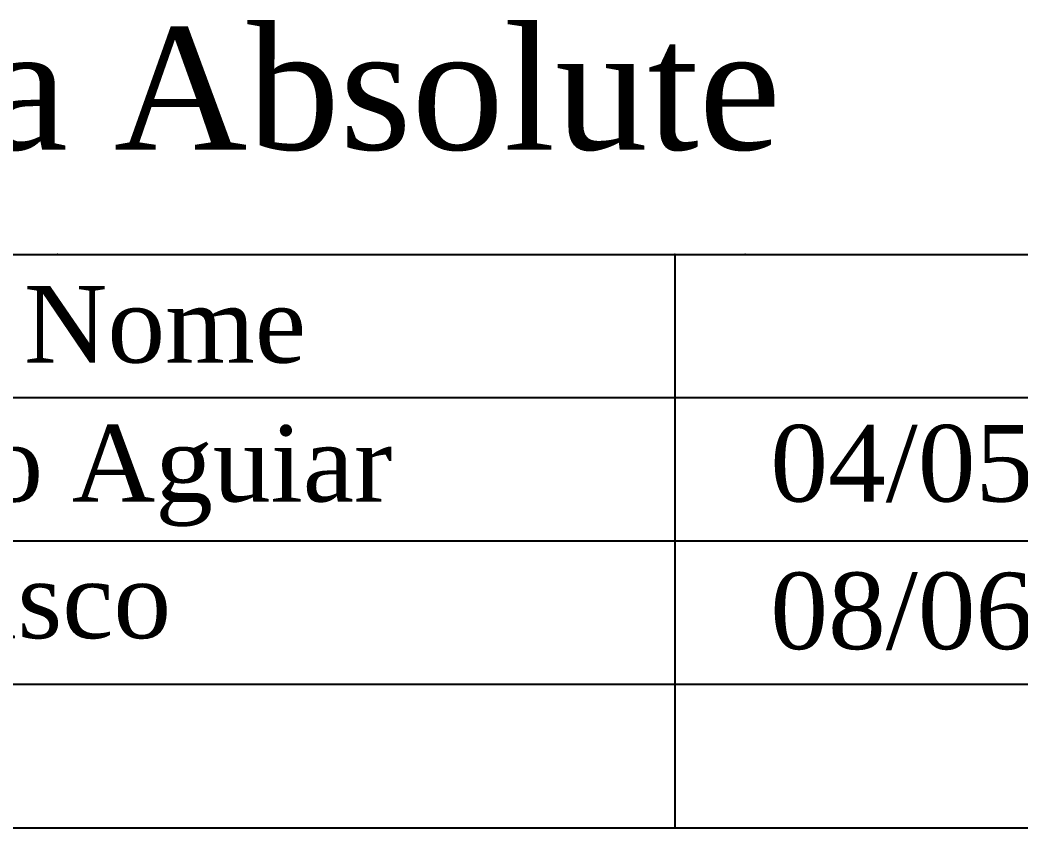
# Model space of a CAD drawing. Extents: x -16465 to -12265, y -7695 to -1755.
# Drawn here: x -15162 to -14507, y -7595 to -7067 of the extents above; entities that cross this region are included whole.
import ezdxf

# ---------------------------------------------------------------- set-up
doc = ezdxf.new("R2010")
doc.units = 0
doc.header["$LTSCALE"] = 30
doc.header["$MEASUREMENT"] = 0
doc.layers.add('FINA', color=7, linetype='CONTINUOUS')
doc.styles.add('FA', font='TIMES.TTF')

msp = doc.modelspace()

# ---------------------------------------------------------------- linework, layer by layer
at = {"layer": 'FINA'}
for p, q in [((-16109.159, -7219.977), (-12365.159, -7219.977)), ((-14733.026, -7219.977), (-14733.026, -7594.977)), ((-13428.893, -7313.727), (-16109.159, -7313.727)), ((-13428.893, -7407.477), (-16109.159, -7407.477)), ((-14080.959, -7501.227), (-16109.159, -7501.227)), ((-16109.159, -7594.977), (-12365.159, -7594.977))]:
    msp.add_line(p, q, dxfattribs=at)
for p in [(-15137.159, -7219.977), (-14733.026, -7219.977), (-14687.159, -7219.977)]:
    msp.add_point(p, dxfattribs=at)

# ---------------------------------------------------------------- texts
at = {"layer": 'FINA', "style": 'FA'}
for s, height, p in [('Banheira Absolute', 80, (-15566.476, -7151.341)), ('Nome', 50, (-15158.98, -7290.619)), ('Fabio Aguiar', 50, (-15318.586, -7381.471)), ('04/05/00', 50, (-14670.622, -7381.471)), ('Fracisco', 50, (-15318.586, -7470.843)), ('08/06/00', 50, (-14670.622, -7477.993))]:
    msp.add_text(s, height=height, dxfattribs=at).set_placement(p)

doc.saveas('drawing.dxf')
